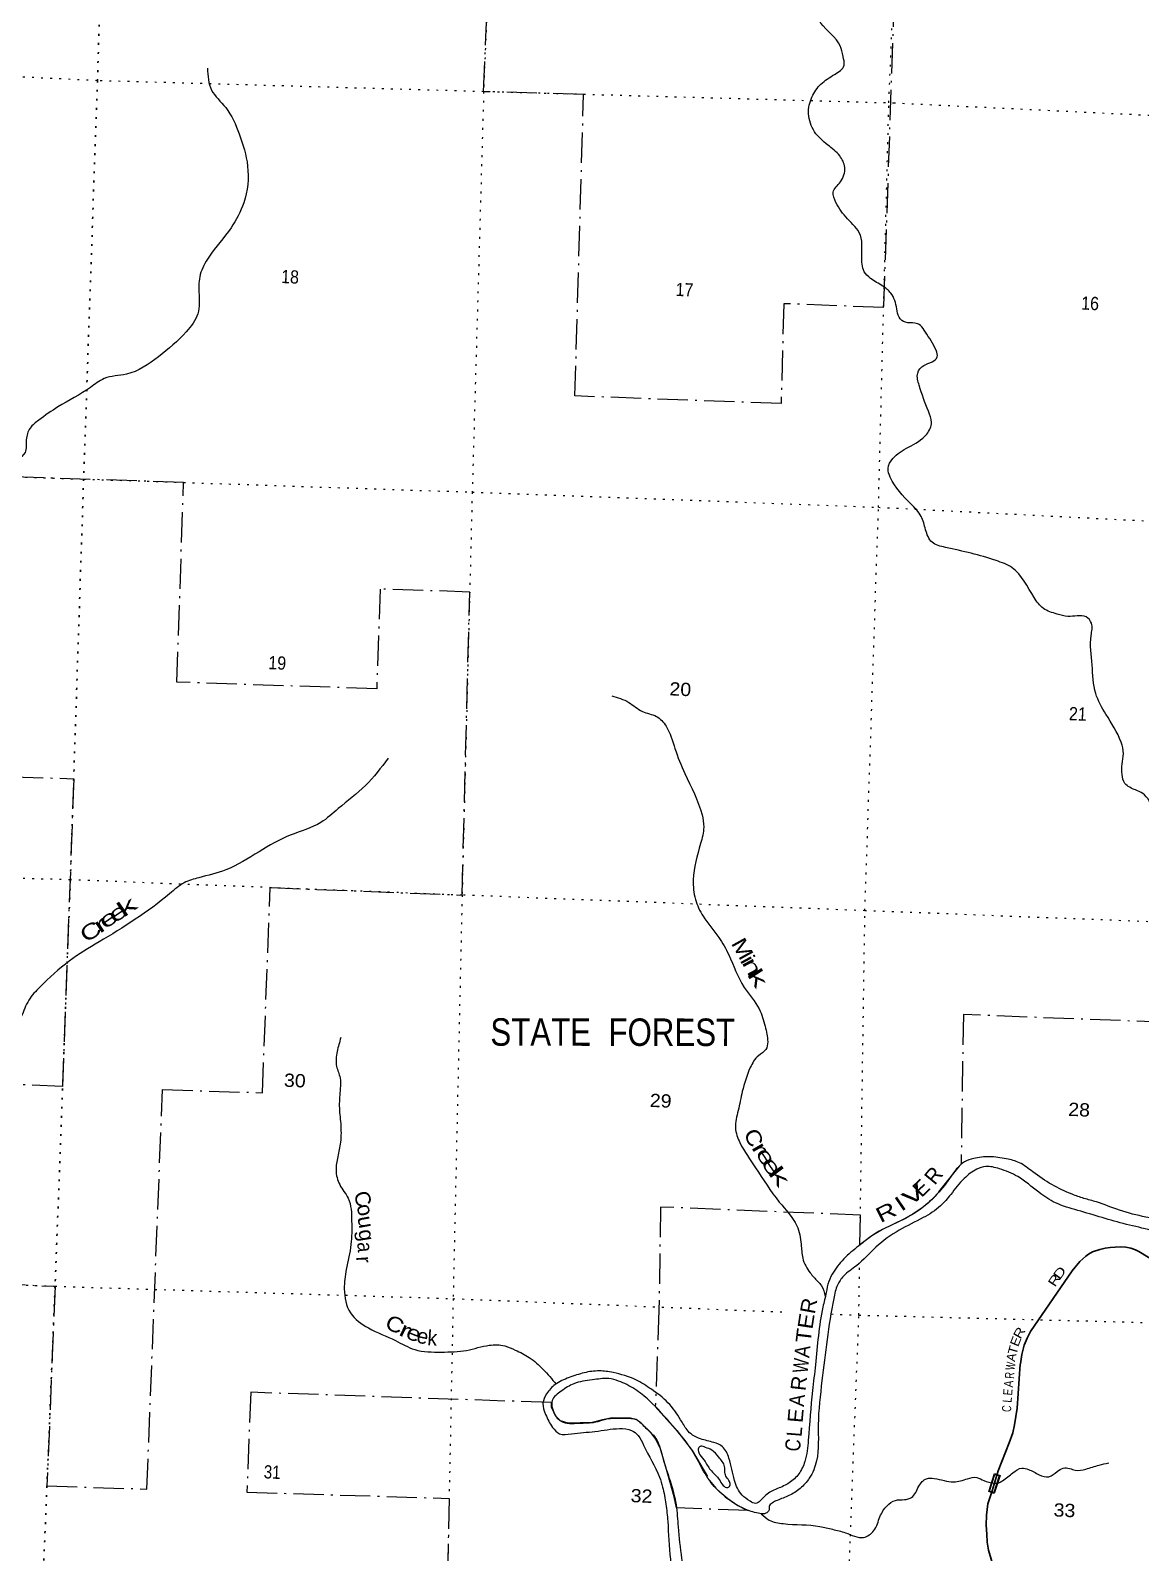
# Model space of a CAD drawing. Header units: feet. Extents: x -932108 to -739700, y 12311 to 202656.
# Drawn here: x -821515 to -806858, y 61012 to 81120 of the extents above; entities that cross this region are included whole.
import ezdxf
from ezdxf.enums import TextEntityAlignment as Align

# ---------------------------------------------------------------- set-up
doc = ezdxf.new("R2010")
doc.units = ezdxf.units.FT
doc.header["$LTSCALE"] = 80
doc.linetypes.add('DOT_DASHED', pattern=[7.7, 5, -1.2, 0.3, -1.2])
doc.linetypes.add('DOTTED', pattern=[1.5, 0.3, -1.2])
for name, color, linetype, lineweight in [('29', 7, 'Continuous', 25), ('30', 7, 'Continuous', 35), ('31', 7, 'Continuous', 13), ('39', 7, 'Continuous', 13), ('44', 7, 'DOT_DASHED', 13), ('6', 7, 'DOTTED', 25), ('7', 7, 'DOTTED', 13)]:
    doc.layers.add(name, color=color, linetype=linetype, lineweight=lineweight)
doc.layers.add('41', color=7, linetype='Continuous')

msp = doc.modelspace()

# ---------------------------------------------------------------- linework, layer by layer
at = {"layer": '29'}
for points in [[(-808444.2, 63507.02), (-808426.89, 63628.62), (-808395.03, 63751.7), (-808356.59, 63844.03), (-808311.55, 63931.94), (-807762.32, 64732.03), (-807659.08, 64855.14), (-807582.17, 64925.46), (-807542.64, 64954.05), (-807489.91, 64982.63), (-807393.24, 65017.78), (-807325.15, 65033.18), (-807257.04, 65044.17), (-807125.21, 65052.95), (-807050.53, 65046.37), (-806986.82, 65033.18), (-806923.11, 65011.2), (-806879.16, 64991.4), (-806554.02, 64789.18), (-806303.03, 64638.64), (-806274.18, 64624.36), (-806237.66, 64608.94), (-806090, 64560.95)], [(-808444.2, 63507.02), (-808445, 63501.95), (-808486.42, 62919.09)], [(-808739, 60376.95), (-808749.02, 60640.36), (-808756.43, 60689.83), (-808792.96, 60807.41), (-808865.17, 61043.71), (-808880.83, 61150.3), (-808888.24, 61256.92), (-808894.01, 61374.49), (-808892.63, 61507.49), (-808872.04, 61655.84), (-808817.94, 61826.2), (-808735.84, 62091.04), (-808590.85, 62460.3), (-808544.42, 62593.33), (-808520.55, 62697.68), (-808486.42, 62919.09)]]:
    msp.add_lwpolyline(points, dxfattribs=at)
at = {"layer": '31'}
for p, q in [((-808713.19, 62031.98), (-808789.73, 61793.99)), ((-808789.73, 61793.99), (-808861.13, 61816.95))]:
    msp.add_line(p, q, dxfattribs=at)
msp.add_lwpolyline([(-808861.13, 61816.95), (-808784.59, 62054.94), (-808713.19, 62031.98)], dxfattribs=at)
msp.add_lwpolyline([(-808851.06, 61822.11), (-808779.42, 62044.87), (-808723.25, 62026.81), (-808794.89, 61804.05)], close=True, dxfattribs=at)
at = {"layer": '39'}
for points in [[(-805902.11, 69742.32), (-805965, 69814.95), (-805996, 69940.95), (-805952, 70063.95), (-805927, 70189.95), (-805954, 70259.95), (-806016, 70302.95), (-806075, 70335.95), (-806096, 70416.95), (-806095, 70541.95), (-806117, 70581.95), (-806201, 70606.95), (-806385, 70590.95), (-806535, 70647.95), (-806677, 70823.95), (-806829, 71039.95), (-806923, 71085.95), (-807063, 71172.95), (-807102, 71291.95), (-807102, 71430.95), (-807084, 71564.95), (-807114, 71715.95), (-807315, 72086.95), (-807449, 72358.95), (-807497, 72736.95), (-807510, 73128.95), (-807505, 73287.95), (-807576, 73371.95), (-807694, 73386.95), (-807818, 73377.95), (-807959, 73409.95), (-808141, 73484.95), (-808262, 73626.95), (-808553, 74020.95), (-808765, 74116.95), (-809434, 74290.95), (-809611, 74358.95), (-809696, 74523.95), (-809753, 74699.95), (-809889, 74864.95), (-810162, 75216.95), (-810191, 75331.95), (-810129, 75463.95), (-809921, 75614.95), (-809680, 75787.95), (-809617, 75941.95), (-809659, 76088.95), (-809781, 76431.95), (-809800, 76591.95), (-809721, 76694.95), (-809610, 76742.95), (-809543, 76806.95), (-809557, 76893.95), (-809698, 77135.95), (-809765, 77223.95), (-809840, 77252.95), (-809960, 77263.95), (-810046, 77330.95), (-810076, 77440.95), (-810155, 77649.95), (-810260, 77740.95), (-810423, 77844.95), (-810506, 77932.95), (-810534, 78032.95), (-810536, 78254.95), (-810557, 78415.95), (-810729, 78632.95), (-810879, 78846.95), (-810915, 78983.95), (-810821, 79118.95), (-810764, 79309.95), (-810830, 79463.95), (-810987, 79605.95), (-811161, 79780.95), (-811241, 80019.95), (-811196, 80239.95), (-811077, 80410.95), (-810898, 80537.95), (-810772, 80659.95), (-810785, 80776.95), (-810824, 80915.95), (-811077, 81217.95), (-811143, 81363.95), (-811140, 81530.95), (-811105, 81666.95), (-811115, 81761.95), (-811284, 81958.95), (-811409, 82199.95), (-811466, 82512.95), (-811537, 82673.95), (-811723, 82753.95), (-811816, 82838.95), (-811859, 82935.95), (-811871, 83060.95), (-811971, 83131.95), (-812106, 83119.95), (-812217, 83087.95)], [(-819179, 80620.95), (-819125, 80332.95), (-818937, 80100.95), (-818759, 79751.95), (-818648, 79327.95), (-818698, 78843.95), (-818867, 78513.95), (-819160, 78124.95), (-819273, 77893.95), (-819291, 77662.95), (-819305, 77376.95), (-819457, 77139.95), (-819824, 76809.95), (-820249, 76578.95), (-820541, 76520.95), (-820722, 76404.95), (-821152, 76146.95), (-821405, 75970.95), (-821519, 75866.95), (-821570, 75712.95), (-821587, 75544.95), (-821692, 75457.95), (-821813, 75436.95), (-821933, 75381.95), (-822106, 75278.95), (-822258, 75226.95), (-822571, 75205.95), (-823052, 75260.95), (-823188, 75251.95), (-823290, 75159.95), (-823310, 75025.95), (-823376, 74951.95), (-823492, 74934.95), (-823701, 74926.95), (-823783, 74898.95), (-823879, 74783.95), (-823998, 74723.95), (-824044, 74643.95), (-824041, 74522.95), (-824139, 74457.95), (-824265, 74440.95), (-824394, 74442.95), (-824511, 74326.95), (-824589, 74067.95), (-824687, 73763.95), (-824839, 73654.95), (-824937, 73618.95), (-825045, 73534.95), (-825179, 73483.95), (-825301, 73394.95), (-825290, 73234.95), (-825151, 73145.95), (-825050, 73066.95), (-825024, 72950.95), (-825095, 72850.95), (-825188, 72812.95), (-825351, 72764.95), (-825481, 72699.95), (-825478, 72610.95), (-825321, 72561.95), (-825187, 72545.95), (-825140, 72473.95), (-825190, 72390.95), (-825304, 72393.95), (-825397, 72353.95), (-825478, 72382.95), (-825570, 72409.95), (-825668, 72336.95), (-825717, 72215.95), (-825661, 72029.95), (-825517, 71914.95), (-825410, 71865.95), (-825374, 71775.95), (-825392, 71618.95), (-825448, 71455.95), (-825554, 71428.95), (-825684, 71411.95), (-825785, 71401.95), (-825827, 71344.95), (-825859, 71233.95), (-825876, 71098.95), (-825939, 70905.95), (-826032, 70760.95), (-826090, 70583.95), (-826094, 70410.95), (-826091, 70250.95), (-826079, 70109.95), (-826144, 70047.95), (-826212, 70104.95), (-826252, 70251.95), (-826286, 70386.95), (-826339, 70479.95), (-826434, 70519.95), (-826558, 70486.95), (-826700, 70408.95), (-827070, 70103.95), (-827203, 70004.95)], [(-813840, 72328.95), (-813616, 72242.95), (-813435, 72123.95), (-813251, 72057.95), (-813123, 71928.95), (-813005, 71631.95), (-812875, 71303.95), (-812648, 70756.95), (-812625, 70596.95), (-812667, 70378.95), (-812764, 69898.95), (-812735, 69640.95), (-812634, 69420.95), (-812426, 69137.95), (-812295, 68909.95), (-812090, 68477.95), (-811893, 68192.95), (-811816, 67963.95), (-811781, 67756.95), (-811805, 67658.95), (-811904, 67575.95), (-812011, 67417.95), (-812116, 67102.95), (-812171, 66849.95), (-812207, 66622.95), (-812147, 66426.95), (-811940, 66092.95), (-811627, 65641.95), (-811396, 65329.95), (-811339, 65084.95), (-811318, 64900.95), (-811220, 64706.95), (-811122, 64597.95), (-811070, 64536.95), (-811022, 64396.95)], [(-816793, 71505.95), (-817093, 71143.95), (-817451, 70839.95), (-817680, 70656.95), (-818085, 70487.95), (-818497, 70269.95), (-818937, 70030.95), (-819292, 69926.95), (-819484, 69860.95), (-819678, 69715.95), (-820610, 69077.95), (-821002, 68825.95), (-821390, 68481.95), (-821536, 68310.95), (-821636, 68088.95), (-821744, 67871.95), (-821989, 67581.95), (-822315, 67308.95), (-822631, 67130.95), (-823023, 66877.95), (-823254, 66653.95), (-823410, 66444.95), (-823530, 66195.95), (-823699, 65956.95), (-824487, 64844.95), (-824973, 64046.95), (-825100, 63866.95), (-825239, 63815.95), (-825471, 63813.95), (-825699, 63805.95), (-825749, 63758.95), (-825848, 63676.95), (-825958, 63648.95), (-826089, 63630.95), (-826203, 63560.95), (-826250, 63465.95), (-826333, 63364.95), (-826346, 63290.95), (-826374, 63150.95), (-826416, 63109.95), (-826504, 63133.95), (-826577, 63120.95), (-826609, 63073.95), (-826579, 62935.95), (-826552, 62714.95), (-826563, 62466.95), (-826604, 62314.95), (-826660, 62188.95), (-826620, 62035.95), (-826591, 61866.95), (-826655, 61833.95), (-826765, 61747.95), (-826840, 61611.95), (-826924, 61471.95), (-826922, 61392.95), (-826937, 61264.95), (-826987, 61187.95), (-827026, 61118.95), (-826975, 61037.95)], [(-817417, 67814.95), (-817465, 67631.95), (-817473, 67433.95), (-817427, 67282.95), (-817424, 67141.95), (-817437, 66913.95), (-817419, 66677.95), (-817422, 66431.95), (-817457, 66240.95), (-817480, 66062.95), (-817432, 65872.95), (-817321, 65694.95), (-817274, 65387.95), (-817283, 65081.95), (-817346, 64751.95), (-817371, 64494.95), (-817290, 64178.95), (-817053, 63978.95), (-816695, 63811.95), (-816441, 63693.95), (-816091, 63660.95), (-815756, 63682.95), (-815457, 63750.95), (-815252, 63741.95), (-815113, 63687.95), (-814928, 63588.95), (-814745, 63431.95), (-814574, 63236.95)], [(-806051, 65645.95), (-806295, 65491.95), (-806437, 65428.95), (-806583, 65412.95), (-806787, 65443.95), (-807134, 65533.95), (-807439, 65643.95), (-807605, 65690.95), (-807761, 65745.95), (-808281, 66040.95), (-808457, 66161.95), (-808630, 66212.95), (-808854, 66240.95), (-809061, 66217.95), (-809182, 66172.95), (-809272, 66095.95), (-809379, 65954.95), (-809572, 65716.95), (-809769, 65545.95), (-809988, 65411.95), (-810353, 65229.95), (-810555, 65081.95), (-810754, 64912.95), (-810911, 64717.95), (-810975, 64592.95), (-811008, 64447.95), (-811052, 64255.95), (-811150, 63492.95), (-811189, 63151.95), (-811245, 62496.95), (-811290, 62214.95), (-811371, 62050.95), (-811495, 61932.95), (-811650, 61856.95), (-811751, 61808.95), (-811824, 61752.95), (-811880, 61694.95), (-811940, 61660.95), (-812014, 61690.95), (-812119, 61771.95), (-812219, 61965.95), (-812293, 62259.95), (-812379, 62410.95), (-812490, 62465.95), (-812669, 62513.95), (-812772, 62562.95), (-812845, 62633.95), (-812930, 62766.95), (-813098, 62991.95), (-813316, 63168.95), (-813520, 63292.95), (-813822, 63389.95), (-814004, 63411.95), (-814203, 63386.95), (-814403, 63322.95), (-814587, 63231.95), (-814701, 63106.95), (-814748, 62983.95), (-814713, 62835.95), (-814621, 62665.95), (-814530, 62581.95), (-814373, 62580.95), (-814061, 62611.95), (-813737, 62649.95), (-813577, 62624.95), (-813489, 62556.95), (-813420, 62432.95), (-813209, 62007.95), (-813168, 61877.95), (-813124, 61651.95), (-813101, 61424.95), (-813066, 60924.95), (-813013, 60529.95)], [(-806059, 65426.95), (-806272, 65326.95), (-806425, 65244.95), (-806481, 65200.95), (-806506, 65139.95), (-806540, 65187.95), (-806597, 65225.95), (-806716, 65265.95), (-807045, 65347.95), (-807686, 65532.95), (-807982, 65632.95), (-808202, 65772.95), (-808479, 65978.95), (-808722, 66081.95), (-808900, 66111.95), (-809019, 66076.95), (-809185, 65954.95), (-809364, 65742.95), (-809499, 65590.95), (-809727, 65436.95), (-810043, 65270.95), (-810351, 65046.95), (-810607, 64801.95), (-810779, 64663.95), (-810858, 64545.95), (-810908, 64368.95), (-811064, 63283.95), (-811113, 62700.95), (-811136, 62223.95), (-811231, 61993.95), (-811351, 61859.95), (-811501, 61763.95), (-811654, 61701.95), (-811723, 61665.95), (-811761, 61618.95), (-811763, 61574.95), (-811805, 61530.95), (-811884, 61527.95), (-812063, 61577.95), (-812307, 61721.95), (-812508, 61909.95), (-812803, 62398.95), (-813034, 62686.95), (-813346, 63020.95), (-813535, 63169.95), (-813750, 63277.95), (-813880, 63309.95), (-814096, 63292.95), (-814340, 63242.95), (-814506, 63144.95), (-814626, 63018.95), (-814624, 62915.95), (-814573, 62806.95), (-814509, 62745.95), (-814272, 62721.95), (-814052, 62736.95), (-813919, 62774.95), (-813659, 62785.95), (-813517, 62767.95), (-813394, 62661.95), (-813261, 62524.95), (-813176, 62299.95), (-813084, 62004.95), (-812991, 61641.95), (-812963, 61349.95), (-812856, 60524.95)], [(-812676.44, 62305.22), (-812691, 62334.95), (-812695, 62389.95), (-812665, 62416.95), (-812603, 62401.95), (-812520, 62365.95), (-812428, 62272.95), (-812350, 62150.95), (-812346, 62069.95), (-812326, 62006.95), (-812284, 61950.95), (-812281, 61893.95), (-812308, 61870.95), (-812369, 61899.95), (-812422, 61978.95), (-812524, 62089.95), (-812608, 62212.95), (-812676.44, 62305.22)], [(-808745.55, 61925.66), (-808681, 61960.95), (-808542, 62065.95), (-808426, 62127.95), (-808336, 62109.95), (-808196, 62040.95), (-808068, 62013.95), (-807958, 62083.95), (-807880, 62126.95), (-807794, 62122.95), (-807720, 62099.95), (-807582, 62115.95), (-807405, 62166.95), (-807278, 62197.95)], [(-811866, 61524.95), (-811760, 61441.95), (-811575, 61393.95), (-811091, 61356.95), (-810923, 61318.95), (-810754, 61273.95), (-810515, 61212.95), (-810378, 61301.95), (-810298, 61485.95), (-810205, 61628.95), (-810095, 61700.95), (-809976, 61711.95), (-809880, 61739.95), (-809785, 61887.95), (-809683, 61987.95), (-809583, 61991.95), (-809325, 61946.95), (-809141, 61986.95), (-809020, 62003.95), (-808925, 61961.95), (-808796.95, 61930.59), (-808745.55, 61925.66)]]:
    msp.add_spline(points, degree=3, dxfattribs=at)
at = {"layer": '44'}
msp.add_lwpolyline([(-815427.33, 82949.07), (-810070.91, 82798.01), (-810250.33, 77460.26), (-811569.5, 77509.45), (-811603.34, 76189.79), (-814325.2, 76291.28), (-814211.52, 80273.74), (-815531, 80310.95)], close=True, dxfattribs=at)
for points in [[(-823827.55, 64644), (-821190, 64529.95), (-821297.6, 61892.01), (-819978.17, 61851.09), (-819771.35, 67127.23), (-818451.95, 67086.31), (-818350.01, 69795.92), (-815816, 69696.95), (-815715.21, 73701.32), (-816898.83, 73741), (-816942.44, 72421.72), (-819580.96, 72510.17), (-819493.74, 75148.73), (-822840.56, 75257.67)], [(-823591.93, 71319.64), (-820943.83, 71235.11), (-821090.74, 67168.13), (-826374.35, 67396.59)], [(-806506.84, 68014.78), (-809197.39, 68119.41), (-809227.01, 66141.42), (-809275.1, 66090.91), (-809579.79, 65705.59), (-809656.54, 65631.06), (-809740.53, 65567.46), (-809859.72, 65486.73), (-809973.03, 65419.33), (-810265.87, 65278.43), (-810404.43, 65195.76), (-810563.12, 65075.52), (-810557.22, 65469.24), (-813195.9, 65576.62), (-813216.25, 64218.9), (-813264.91, 62939.42), (-812980.36, 62623.55), (-812776.32, 62361.83), (-812547.63, 61965.81), (-812466.54, 61860.71), (-812343.44, 61749.69), (-812175.79, 61635.38), (-812033.79, 61566.05), (-812985.81, 61604.79)], [(-814634.24, 62992.96), (-818604.94, 63129.14), (-818658.74, 61810.18), (-815987.02, 61727.32), (-816008.89, 60638.72)], [(-812985.81, 61604.79), (-813017.14, 61749.03), (-813098.51, 62047.55), (-813196.16, 62384.06), (-813255.83, 62508.89), (-813320.93, 62595.73), (-813451.12, 62720.57), (-813516.22, 62769.42), (-813592.16, 62785.7), (-813836.27, 62791.13), (-813961.04, 62763.99), (-814096.66, 62731.42), (-814416.72, 62720.57), (-814514.36, 62753.13), (-814574.04, 62807.41), (-814633.71, 62926.82), (-814634.24, 62992.96)]]:
    msp.add_lwpolyline(points, dxfattribs=at)
at = {"layer": '6'}
msp.add_lwpolyline([(-819632.29, 106686.12), (-819816, 102038.95), (-819828.98, 101757.84), (-820059, 96657.95), (-820052, 96586.95), (-820266, 91334.95), (-820458, 85751.95), (-820631, 80455.95), (-820813, 75192.95), (-820988, 69898.95), (-821190, 64529.95), (-821341, 60827.95)], dxfattribs=at)
at = {"layer": '7'}
msp.add_line((-810719, 60414.95), (-810688, 61230.15), dxfattribs=at)
for points in [[(-814400.6, 106496.05), (-814526, 101720.95), (-814747, 96451.95), (-815036, 91206.95), (-815320.02, 85680.06), (-815531, 80310.95), (-815682, 75020.95), (-815816, 69696.95), (-815934, 64366.95), (-816009, 60632.95)], [(-810563.12, 65075.52), (-810497, 69490.95), (-810318, 74820.95), (-810181, 80163.95), (-809961, 85427.95), (-809722, 91073.95), (-809430.98, 96241.84), (-809209, 101563.95), (-809107.37, 106304.98)], [(-805540, 79937.95), (-810106.89, 80157.97), (-815531, 80310.95), (-820631, 80455.95), (-825990, 80711.95), (-831349, 80913.95), (-836504.82, 81081.85)], [(-836700.47, 75816.57), (-831511, 75550.95), (-826139, 75362.95), (-820813, 75192.95), (-815682, 75020.95), (-810318, 74820.95), (-805728, 74586.95)], [(-805920, 69312.95), (-810497, 69490.95), (-815816, 69696.95), (-820988, 69898.95), (-826262, 70050.95), (-831558, 70273.95), (-836898.95, 70474.46)], [(-837095.31, 65189.93), (-835810, 65012.95), (-831816, 64929.95), (-826486, 64758.95), (-821190, 64529.95), (-815934, 64366.95), (-811510.95, 64186.96)], [(-810688, 61230.15), (-810577, 64148.95), (-810566.65, 64839.7)], [(-810942, 64163.8), (-810577, 64148.95), (-806108, 64033.95)]]:
    msp.add_lwpolyline(points, dxfattribs=at)

# ---------------------------------------------------------------- texts
at = {"layer": '30'}
for s, rotation, width, p in [('D', 54.529, 1.4, (-807877.7, 64672.52)), ('R', 56.529, 1.35, (-807945.93, 64576.66)), ('R', 59.678, 1.25, (-808407.21, 63884.89)), ('T', 73.993, 1.15, (-808482.34, 63669.28)), ('E', 67.985, 1.15, (-808452.05, 63779.79)), ('R', 85.03, 0.75, (-808526.43, 63348.46)), ('W', 80.767, 0.7, (-808515.86, 63465.84)), ('E', 85.03, 0.8, (-808550.4, 63126.98)), ('A', 85.03, 0.85, (-808539.44, 63235.95)), ('C', 84.958, 0.75, (-808566.55, 62907.96)), ('L', 84.991, 0.85, (-808558.38, 63025.8))]:
    msp.add_text(s, height=120, rotation=rotation, dxfattribs=dict(at, width=width)).set_placement(p, align=Align.CENTER)
msp.add_text('A', height=120, rotation=77.406, dxfattribs=at).set_placement((-808505.92, 63579.85), align=Align.CENTER)
at = {"layer": '41'}
for s, rotation, width, p in [('k', 34.533, 1.85, (-820187.51, 69463.99)), ('r', 34.254, 1.8, (-820535.54, 69227.86)), ('e', 34.254, 1.6, (-820433.14, 69307.45)), ('e', 34.347, 1.6, (-820309.37, 69384.37)), ('C', 32.819, 1.4, (-820668.16, 69134.17)), ('M', 298.974, 1.25, (-812201.01, 68939.97)), ('i', 298.547, 1.25, (-812133.65, 68800.38)), ('n', 298.239, 1.55, (-812071.93, 68704.37)), ('k', 302.735, 1.75, (-811995.43, 68548.42)), ('C', 293.334, 1.2, (-812055.36, 66452.44)), ('r', 299.97, 1.65, (-811964.53, 66301.24)), ('e', 302.797, 1.55, (-811886.34, 66189.2)), ('e', 304.56, 1.65, (-811807.74, 66059.56)), ('k', 306.79, 1.95, (-811708.34, 65923.54)), ('C', 287.717, 1.05, (-817221.1, 65655.57)), ('V', 36.422, 1.6, (-809797.37, 65660.72)), ('o', 284.986, 1.05, (-817192.37, 65515.14)), ('R', 26.371, 1.35, (-810174.53, 65419.85)), ('I', 34.267, 1.4, (-809974.74, 65539.12)), ('u', 280.561, 1.1, (-817183.53, 65361.25)), ('g', 279.18, 1.05, (-817175.32, 65190.29)), ('a', 274.633, 0.9, (-817195.87, 65040.82)), ('R', 79.571, 1.05, (-811141.48, 64253.94)), ('E', 81.27, 1.15, (-811175.18, 64054.25)), ('C', 334.984, 1.2, (-816745.95, 63936.17)), ('r', 334.974, 1.5, (-816604.6, 63862.74)), ('e', 338.687, 1.25, (-816486.87, 63816.86)), ('k', 356.718, 0.95, (-816214.53, 63747.59)), ('T', 83.196, 1.15, (-811204.19, 63866.44)), ('W', 83.521, 0.75, (-811244.17, 63469.28)), ('A', 84.09, 0.9, (-811223.96, 63658.41)), ('A', 84.862, 0.9, (-811295.87, 63014.69)), ('E', 85.098, 1.05, (-811312.28, 62813.09)), ('L', 85.364, 0.9, (-811327.95, 62602.97)), ('C', 82.425, 0.85, (-811348.78, 62418.65))]:
    msp.add_text(s, height=200, rotation=rotation, dxfattribs=dict(at, width=width)).set_placement(p, align=Align.CENTER)
for s, rotation, p in [('R', 50.83, (-809513.73, 65931.55)), ('E', 43.54, (-809685.74, 65756.01)), ('r', 274.004, (-817211.87, 64875.18)), ('e', 347.642, (-816355.28, 63773.32)), ('R', 83.664, (-811270.9, 63238.07))]:
    msp.add_text(s, height=200, rotation=rotation, dxfattribs=at).set_placement(p, align=Align.CENTER)
at = {"layer": '44', "width": 0.85}
msp.add_text('STATE  FOREST', height=363, rotation=359.919, dxfattribs=at).set_placement((-815442.58, 67707.84))
at = {"layer": '7'}
for s, width, p in [('18', 0.9, (-818207.48, 77783.32)), ('17', 0.9, (-812999.84, 77612.81)), ('16', 0.9, (-807644, 77432.95)), ('19', 0.9, (-818376.58, 72682.82)), ('20', 1.1, (-813080.52, 72336.43)), ('21', 0.9, (-807806, 72008.95)), ('30', 1.1, (-818170.51, 67166.91)), ('29', 1.1, (-813339.74, 66899.95)), ('28', 1.1, (-807815, 66781.95)), ('31', 0.85, (-818437.24, 61992.98)), ('32', 1.1, (-813592.42, 61679.07)), ('33', 1.1, (-808008.36, 61489.95))]:
    msp.add_text(s, height=175, rotation=357.541, dxfattribs=dict(at, width=width)).set_placement(p)

doc.saveas('drawing.dxf')
